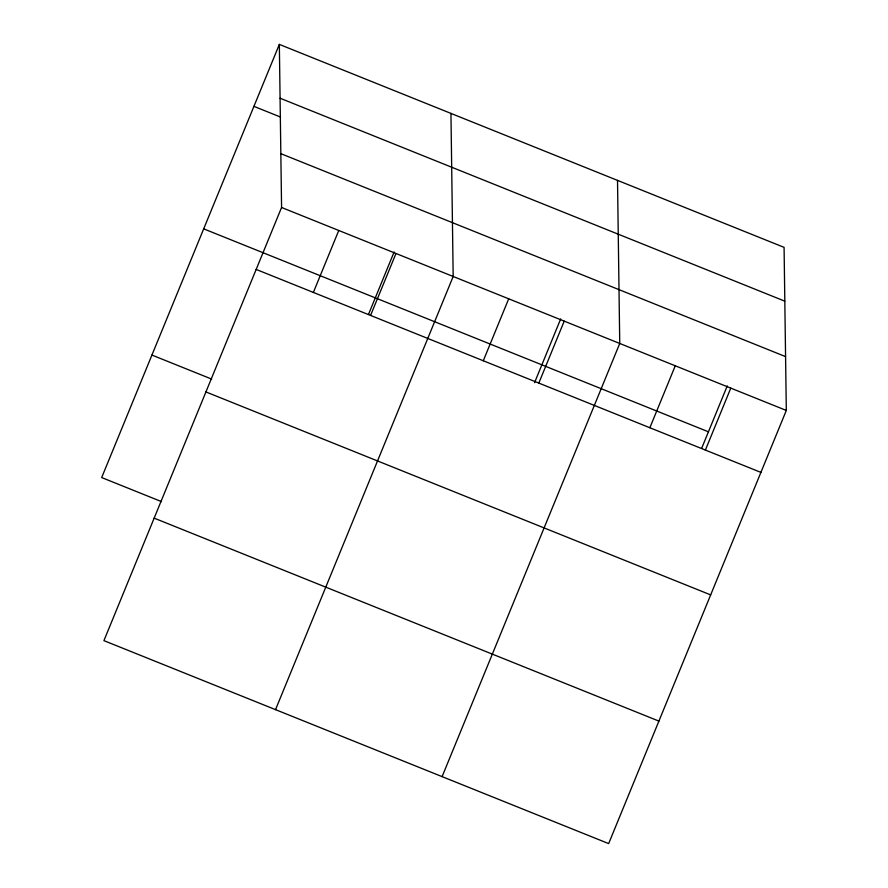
<?xml version="1.0" encoding="UTF-8"?>
<svg xmlns="http://www.w3.org/2000/svg" width="888" height="888" viewBox="0 0 888 888"><rect width="100%" height="100%" fill="white"/><g stroke="black" fill="none" stroke-linecap="round" stroke-linejoin="round"><path stroke-width="1.33" d="M279.343 44.4L281.574 207.481L103.918 640.637L608.657 843.6L786.313 410.445L784.082 247.364L279.343 44.4L101.687 477.555L161.427 501.587M313.364 292.43L338.772 230.48M368.498 314.43L394.139 251.926M370.574 315.44L395.981 253.48M275.535 709.645L453.18 276.479L450.949 113.409M483.294 360.761L508.702 298.812M534.543 382.684L560.705 318.903M538.816 383.094L564.224 321.134M442.102 776.623L619.746 343.467L617.515 180.386M649.861 427.739L675.269 365.789M701.631 448.396L727.272 385.88M705.383 450.072L730.791 388.112M280.075 98.213L784.814 301.176M253.924 106.36L280.619 117.094M280.83 153.657L785.58 356.621M281.574 207.481L786.313 410.445M203.685 228.849L708.435 431.812M256.166 269.43L760.905 472.394M151.926 355.067L211.677 379.087M205.916 391.93L710.666 594.893M154.157 518.137L658.907 721.1"/></g></svg>
